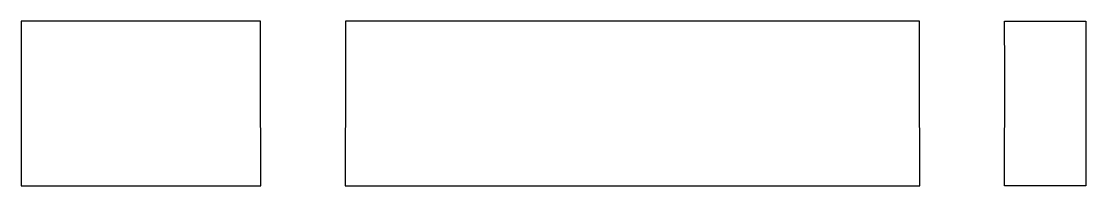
# Model space of a CAD drawing. Header units: metres. Extents: x -18.5 to 13.8, y -1.1 to 46.5.
# Drawn here: x -18.55 to 13.75, y 41.5 to 46.5 of the extents above.
import ezdxf

# ---------------------------------------------------------------- set-up
doc = ezdxf.new("R2010")
doc.units = ezdxf.units.M

msp = doc.modelspace()

# ---------------------------------------------------------------- linework, layer by layer
for p, q in [((-18.337, 46.5), (-18.55, 46.5)), ((-18.55, 46.5), (-18.55, 46.183)), ((-17.859, 46.5), (-18.337, 46.5)), ((-13.293, 46.5), (-17.859, 46.5)), ((-12.773, 46.5), (-13.293, 46.5)), ((-12.059, 46.5), (-12.773, 46.5)), ((-11.289, 46.5), (-12.059, 46.5)), ((-11.293, 45.037), (-11.289, 46.5)), ((-11.289, 46.5), (-11.289, 46.5)), ((-6.276, 46.5), (-8.711, 46.5)), ((-8.711, 46.5), (-8.707, 45.037)), ((8.711, 46.5), (-6.276, 46.5)), ((8.707, 45.037), (8.711, 46.5)), ((11.293, 45.037), (11.289, 46.5)), ((11.289, 46.5), (11.633, 46.5)), ((11.633, 46.5), (11.905, 46.5)), ((11.905, 46.5), (12.059, 46.5)), ((12.059, 46.5), (13.75, 46.5)), ((13.75, 46.5), (13.75, 43.828)), ((13.75, 46.5), (13.75, 46.5)), ((-18.55, 46.183), (-18.55, 46.167)), ((-18.55, 46.167), (-18.55, 46.132)), ((-18.55, 46.132), (-18.55, 46.081)), ((-18.55, 46.081), (-18.55, 46.015)), ((-18.55, 46.015), (-18.55, 43.828)), ((-11.283, 41.5), (-11.293, 45.037)), ((-8.707, 45.037), (-8.717, 41.5)), ((8.717, 41.5), (8.707, 45.037)), ((11.283, 41.5), (11.293, 45.037)), ((-18.55, 43.828), (-18.55, 41.733)), ((13.75, 43.828), (13.75, 41.5)), ((-18.55, 41.733), (-18.55, 41.5)), ((-18.55, 41.5), (-11.679, 41.5)), ((-11.679, 41.5), (-11.283, 41.5)), ((-8.717, 41.5), (2.211, 41.5)), ((2.211, 41.5), (8.717, 41.5)), ((8.717, 41.5), (8.717, 41.5)), ((11.464, 41.5), (11.283, 41.5)), ((11.837, 41.5), (11.464, 41.5)), ((13.75, 41.5), (11.837, 41.5))]:
    msp.add_line(p, q)

doc.saveas('drawing.dxf')
